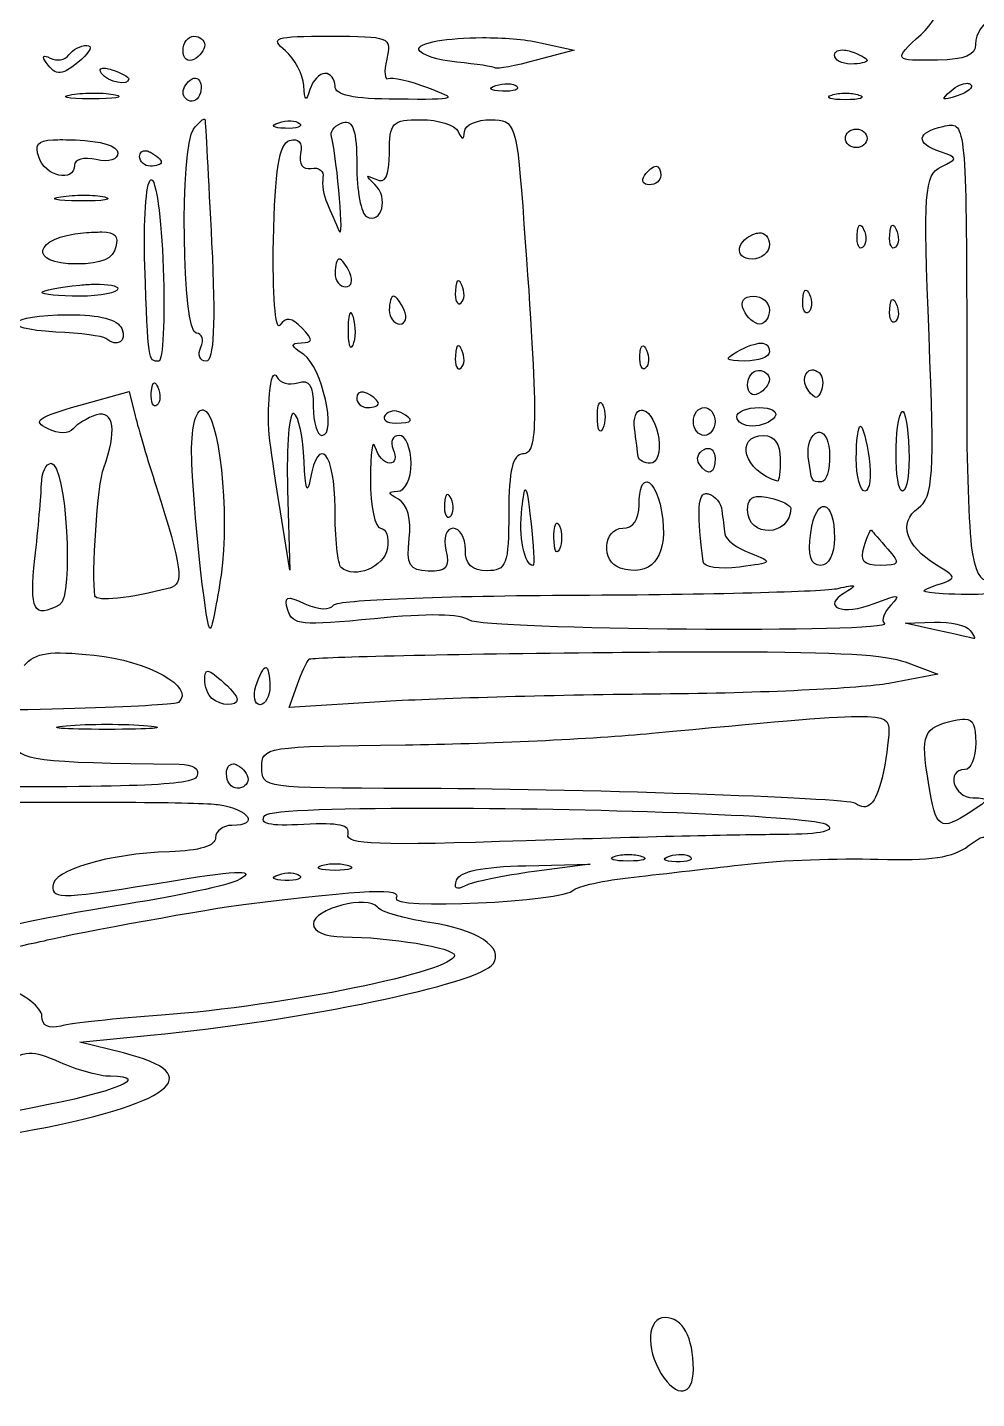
# Model space of a CAD drawing. Extents: x 26 to 243, y 4 to 296.
# Drawn here: x 111.59 to 135.76, y 37.62 to 72.55 of the extents above; entities that cross this region are included whole.
import ezdxf

# ---------------------------------------------------------------- set-up
doc = ezdxf.new("R2010")
doc.units = 0
doc.layers.add('Layer_1', color=7, linetype='CONTINUOUS')

msp = doc.modelspace()

# ---------------------------------------------------------------- linework, layer by layer
at = {"layer": 'Layer_1', "color": 7}
for points in [[(115.827968, 72.323302), (115.827968, 72.323302)], [(119.296214, 72.323302), (119.296214, 72.323302)], [(113.098902, 72.087384), (113.098902, 72.087384)], [(123.173465, 72.28637), (123.173465, 72.28637)], [(124.652374, 72.158489), (125.511168, 71.96832), (124.543786, 71.709248)], [(132.394192, 71.971077), (132.394192, 71.971077)], [(113.500738, 71.506954), (113.500738, 71.506954)], [(115.870965, 71.255048), (115.870965, 71.255048)], [(123.822796, 71.112283), (123.822796, 71.112283)], [(135.516826, 71.123857), (135.516826, 71.123857)], [(113.303403, 70.876362), (113.303403, 70.876362)], [(132.416793, 70.874158), (132.416793, 70.874158)], [(116.084285, 70.21325), (116.084285, 70.21325)], [(118.293004, 70.165845), (118.293004, 70.165845)], [(121.610769, 70.195611), (121.610769, 70.195611)], [(132.693503, 69.95859), (132.693503, 69.95859)], [(135.10562, 70.061666), (135.10562, 70.061666)], [(112.248377, 69.684637), (112.248377, 69.684637)], [(114.614743, 69.404619), (114.614743, 69.404619)], [(127.594761, 69.012705), (127.594761, 69.012705)], [(114.732703, 68.664336), (114.732703, 68.664336)], [(113.026692, 68.275177), (113.026692, 68.275177)], [(132.793825, 67.512296), (132.793825, 67.512296)], [(133.623403, 67.512296), (133.623403, 67.512296)], [(113.482549, 67.336457), (113.482549, 67.336457)], [(130.219097, 67.31441), (130.219097, 67.31441)], [(119.531034, 66.64799), (119.531034, 66.64799)], [(113.300645, 66.006375), (113.300645, 66.006375)], [(122.56437, 66.093469), (122.56437, 66.093469)], [(120.91293, 65.702106), (120.91293, 65.702106)], [(130.075229, 65.702106), (130.075229, 65.702106)], [(131.411926, 65.856998), (131.411926, 65.856998)], [(133.623403, 65.620524), (133.623403, 65.620524)], [(112.634779, 65.229163), (112.634779, 65.229163)], [(119.817114, 65.277669), (119.817114, 65.277669)], [(122.56437, 64.437618), (122.56437, 64.437618)], [(127.264583, 64.437618), (127.264583, 64.437618)], [(127.352778, 64.327373), (127.352227, 64.327373)], [(130.267603, 64.505969), (130.267603, 64.505969)], [(130.204766, 63.809783), (130.204766, 63.809783)], [(131.559102, 63.824114), (131.559102, 63.823564)], [(131.559102, 63.824114), (131.559102, 63.824114)], [(112.899912, 62.915712), (114.176528, 63.275105), (114.176528, 63.275105)], [(114.176528, 63.275105), (114.333074, 62.65609)], [(114.822551, 63.492283), (114.822551, 63.492283)], [(120.143984, 63.256362), (120.143984, 63.256362)], [(126.186957, 62.991779), (126.186957, 62.991779)], [(128.822317, 62.864449), (128.822317, 62.864449)], [(130.221301, 62.864449), (130.221301, 62.864449)], [(116.064439, 62.80602), (116.064439, 62.80602)], [(120.875448, 62.772947), (120.875448, 62.772947)], [(127.218282, 62.800509), (127.218282, 62.799955)], [(127.218282, 62.800509), (127.218282, 62.800509)], [(133.864835, 62.763024), (133.864835, 62.763024)], [(131.766908, 62.241026), (131.766908, 62.241026)], [(132.801541, 62.391506), (132.801541, 62.391506)], [(128.927047, 61.825959), (128.927047, 61.825959)], [(130.34312, 62.154482), (130.34312, 62.154482)], [(112.196564, 61.445069), (112.196564, 61.445069)], [(118.212526, 60.778649), (118.2693, 58.726476), (118.031728, 60.213104)], [(124.270934, 60.770933), (124.270934, 60.770933)], [(127.370967, 60.969372), (127.370967, 60.969372)], [(122.287659, 60.654626), (122.287659, 60.654626)], [(128.840507, 60.669511), (128.840507, 60.669511)], [(130.224609, 60.602813), (130.224609, 60.602813)], [(131.887626, 60.3476), (131.887626, 60.3476)], [(125.080669, 59.917651), (125.080669, 59.917651)], [(133.071636, 59.74457), (133.071636, 59.74457)], [(132.617986, 58.321331), (132.617986, 58.321331)], [(134.767173, 57.189135), (133.937595, 57.369935), (134.681736, 57.397497), (134.681736, 57.397497)], [(129.440229, 56.645087), (129.440229, 56.645087)], [(117.657451, 56.24325), (117.657451, 56.24325)], [(133.937595, 56.385465), (134.767173, 56.072926), (133.523081, 55.83921)], [(116.182953, 56.146787), (116.182953, 56.146787)], [(120.703467, 55.37674), (118.252215, 55.225156), (118.456716, 55.793459)], [(132.728231, 54.999709), (132.728231, 54.999709)], [(135.460605, 54.928603), (135.460605, 54.928603)], [(113.615941, 54.798515), (113.615941, 54.798515)], [(116.826219, 53.788137), (116.826219, 53.788137)], [(122.170252, 52.663659), (122.170252, 52.663659)], [(126.887001, 51.482954), (126.887001, 51.482954)], [(128.246849, 51.484608), (128.246849, 51.484608)], [(118.293004, 51.011666), (118.293004, 51.011666)], [(119.421893, 51.246483), (119.421893, 51.246483)], [(124.282508, 51.19522), (125.919619, 51.231602), (125.919619, 51.231602)], [(125.919619, 51.231602), (124.495828, 51.046944)], [(114.032109, 46.426658), (112.92582, 46.702815), (114.723333, 46.87645)], [(127.82517, 39.689703), (127.82517, 39.689703)]]:
    msp.add_lwpolyline(points, dxfattribs=at)
for points in [[(134.342739, 72.368502), (134.641613, 72.642884), (134.821024, 72.95818), (134.741268, 73.068546)], [(137.138503, 72.908693), (136.450869, 73.095357), (135.734007, 72.691523), (135.734007, 72.116596)], [(115.551258, 71.954539), (115.551258, 72.15731), (115.675907, 72.323302), (115.827968, 72.323302)], [(115.827968, 72.323302), (115.980029, 72.323302), (116.104128, 72.222997), (116.104128, 72.100611)], [(118.157955, 71.951231), (117.762985, 72.289054), (117.866535, 72.323302), (119.296214, 72.323302)], [(119.296214, 72.323302), (120.81948, 72.323302), (120.86463, 72.304703), (120.738194, 71.739014)], [(134.766073, 71.71421), (133.638792, 71.693523), (133.62708, 71.711387), (134.342739, 72.368502)], [(112.645252, 71.847052), (112.740756, 71.979236), (112.94495, 72.087384), (113.098902, 72.087384)], [(113.098902, 72.087384), (113.252854, 72.087384), (113.192498, 71.927493), (112.964406, 71.732399)], [(115.827968, 71.731848), (115.675907, 71.651463), (115.551258, 71.751773), (115.551258, 71.954539)], [(116.104128, 72.100611), (116.104128, 71.978223), (115.980029, 71.812231), (115.827968, 71.731848)], [(118.624835, 71.064878), (118.607197, 71.348232), (118.396913, 71.746849), (118.157955, 71.951231)], [(121.558403, 71.978243), (121.506844, 72.165638), (122.30317, 72.28333), (123.173465, 72.28637)], [(122.525784, 71.662947), (122.027916, 71.71154), (121.592777, 71.853354), (121.558403, 71.978243)], [(123.173465, 72.28637), (123.695643, 72.288063), (124.244123, 72.248967), (124.652374, 72.158489)], [(132.140633, 71.843194), (132.140633, 71.937676), (132.245475, 71.984993), (132.394192, 71.971077)], [(132.394192, 71.971077), (132.443765, 71.966449), (132.498124, 71.955072), (132.555147, 71.93635)], [(135.734007, 72.116596), (135.733443, 71.83797), (135.46604, 71.727051), (134.766073, 71.71421)], [(112.068681, 71.65082), (111.950937, 71.813769), (111.992658, 71.859605), (112.171757, 71.764922)], [(112.964406, 71.732399), (112.465917, 71.306034), (112.326886, 71.293501), (112.068681, 71.65082)], [(112.171757, 71.764922), (112.336828, 71.677676), (112.549748, 71.71487), (112.645252, 71.847052)], [(120.738194, 71.739014), (120.666425, 71.417794), (120.683037, 71.194407), (120.775126, 71.242921)], [(123.504192, 71.512466), (123.464145, 71.546643), (123.023653, 71.614354), (122.525784, 71.662947)], [(124.543786, 71.709248), (124.011854, 71.566844), (123.544211, 71.478289), (123.504192, 71.512466)], [(132.555147, 71.614441), (132.327055, 71.614441), (132.140633, 71.717212), (132.140633, 71.843194)], [(132.555147, 71.93635), (132.783267, 71.861482), (132.96966, 71.75816), (132.96966, 71.707044)], [(132.96966, 71.707044), (132.96966, 71.655928), (132.783267, 71.614441), (132.555147, 71.614441)], [(113.479792, 71.375213), (113.425309, 71.450617), (113.436682, 71.495959), (113.500738, 71.506954)], [(114.168812, 71.234102), (114.168812, 71.042577), (113.642154, 71.15051), (113.479792, 71.375213)], [(113.500738, 71.506954), (113.522088, 71.510617), (113.549148, 71.510561), (113.581767, 71.506401)], [(113.581767, 71.506401), (113.625257, 71.500869), (113.678456, 71.488), (113.739964, 71.467815)], [(113.739964, 71.467815), (113.975958, 71.390357), (114.168812, 71.285221), (114.168812, 71.234102)], [(115.781667, 71.235205), (115.813346, 71.251941), (115.843425, 71.257983), (115.870965, 71.255048)], [(115.870965, 71.255048), (115.953588, 71.246271), (116.012076, 71.154543), (116.012076, 71.012512)], [(119.166129, 71.376867), (119.025216, 71.376867), (118.852575, 71.191063), (118.783035, 70.963453)], [(119.421893, 71.053302), (119.421893, 71.231288), (119.307043, 71.376867), (119.166129, 71.376867)], [(120.775126, 71.242921), (120.867187, 71.291438), (121.316061, 71.190597), (121.772274, 71.018577)], [(115.551258, 70.890694), (115.551258, 71.013079), (115.654949, 71.16822), (115.781667, 71.235205)], [(116.012076, 71.012512), (116.012076, 70.823141), (115.908384, 70.668003), (115.781667, 70.668003)], [(118.783035, 70.963453), (118.684878, 70.642152), (118.649671, 70.66489), (118.624835, 71.064878)], [(121.012148, 70.717612), (119.858084, 70.726333), (119.421893, 70.818385), (119.421893, 71.053302)], [(121.772274, 71.018577), (122.579796, 70.714079), (122.559911, 70.7059), (121.012148, 70.717612)], [(123.684439, 70.923217), (123.362339, 70.934562), (123.296866, 70.991043), (123.517423, 71.066532)], [(123.517423, 71.066532), (123.617217, 71.100695), (123.726747, 71.115667), (123.822796, 71.112283)], [(124.04769, 71.04779), (124.139554, 70.969211), (123.97589, 70.912944), (123.684439, 70.923217)], [(123.822796, 71.112283), (123.918842, 71.108897), (124.001744, 71.087078), (124.04769, 71.04779)], [(135.262716, 70.801949), (134.868677, 70.673617), (134.836781, 70.70069), (135.107827, 70.93424)], [(135.107827, 70.93424), (135.248481, 71.055452), (135.409381, 71.126564), (135.516826, 71.123857)], [(135.60392, 71.095748), (135.689066, 71.022937), (135.535399, 70.890753), (135.262716, 70.801949)], [(135.516826, 71.123857), (135.552643, 71.12301), (135.58264, 71.113948), (135.60392, 71.095748)], [(113.201427, 70.728086), (112.593154, 70.730626), (112.376856, 70.779007), (112.720769, 70.835573)], [(112.720769, 70.835573), (112.892727, 70.863854), (113.102946, 70.877226), (113.303403, 70.876362)], [(113.826507, 70.830611), (114.090865, 70.771421), (113.809712, 70.725546), (113.201427, 70.728086)], [(113.303403, 70.876362), (113.503857, 70.875516), (113.694343, 70.860191), (113.826507, 70.830611)], [(115.781667, 70.668003), (115.654949, 70.668003), (115.551258, 70.768308), (115.551258, 70.890694)], [(132.416793, 70.705485), (132.036639, 70.705485), (131.881104, 70.7595), (132.071181, 70.8251)], [(132.071181, 70.8251), (132.166219, 70.857899), (132.291506, 70.874158), (132.416793, 70.874158)], [(132.416793, 70.874158), (132.542077, 70.874158), (132.667367, 70.857899), (132.762405, 70.8251)], [(132.762405, 70.8251), (132.952482, 70.7595), (132.796974, 70.705485), (132.416793, 70.705485)], [(115.820802, 69.95914), (115.934276, 70.105461), (116.03646, 70.201609), (116.084285, 70.21325)], [(116.084285, 70.21325), (116.100231, 70.217117), (116.110139, 70.211839), (116.112397, 70.195611)], [(119.629702, 70.12671), (119.877126, 70.204309), (119.975314, 69.897542), (119.975314, 69.046879)], [(115.890257, 64.756218), (115.526388, 64.756218), (115.463086, 69.497924), (115.820802, 69.95914)], [(116.112397, 70.195611), (116.12151, 70.130579), (116.197149, 68.720252), (116.280517, 67.061954)], [(118.154648, 69.977329), (117.832547, 69.988675), (117.767075, 70.044605), (117.987631, 70.120094)], [(117.987631, 70.120094), (118.087425, 70.154254), (118.196955, 70.169226), (118.293004, 70.165845)], [(118.517899, 70.101905), (118.609762, 70.023326), (118.446098, 69.967056), (118.154648, 69.977329)], [(118.293004, 70.165845), (118.38905, 70.162459), (118.471953, 70.141207), (118.517899, 70.101905)], [(119.327634, 69.810863), (119.303532, 69.924667), (119.439597, 70.067099), (119.629702, 70.12671)], [(120.804892, 69.353906), (120.804892, 70.126052), (120.870924, 70.195611), (121.610769, 70.195611)], [(121.610769, 70.195611), (122.05431, 70.195611), (122.479974, 70.062185), (122.556654, 69.899608)], [(122.556654, 69.899608), (122.668216, 69.663129), (122.700663, 69.663129), (122.718158, 69.899608)], [(122.718158, 69.899608), (122.730153, 70.062185), (123.032133, 70.195611), (123.38954, 70.195611)], [(123.38954, 70.195611), (124.021604, 70.195611), (124.044786, 70.122696), (124.233452, 67.534896)], [(132.416793, 69.722119), (132.416793, 69.852181), (132.541442, 69.95859), (132.693503, 69.95859)], [(132.693503, 69.95859), (132.845564, 69.95859), (132.96966, 69.852181), (132.96966, 69.722119)], [(134.836075, 69.377057), (134.192865, 69.589009), (134.223596, 69.874965), (134.90553, 70.027492)], [(134.90553, 70.027492), (134.981467, 70.044481), (135.047657, 70.06083), (135.10562, 70.061666)], [(135.10562, 70.061666), (135.511362, 70.067508), (135.506353, 69.316198), (135.506353, 62.746488)], [(111.87796, 69.246969), (111.782984, 69.55758), (111.821973, 69.664066), (112.248377, 69.684637)], [(112.248377, 69.684637), (112.39051, 69.691492), (112.575797, 69.688735), (112.813372, 69.680776)], [(112.813372, 69.680776), (113.466265, 69.658904), (113.892652, 69.528887), (113.892652, 69.351149)], [(117.854786, 67.118176), (117.889105, 68.904634), (117.999885, 69.592912), (118.265993, 69.668649)], [(118.265993, 69.668649), (118.497358, 69.734494), (118.598555, 69.612128), (118.542703, 69.33351)], [(119.531034, 67.357404), (119.654619, 67.069879), (119.491464, 69.03688), (119.327634, 69.810863)], [(132.693503, 69.485647), (132.541442, 69.485647), (132.416793, 69.592057), (132.416793, 69.722119)], [(132.96966, 69.722119), (132.96966, 69.592057), (132.845564, 69.485647), (132.693503, 69.485647)], [(112.786363, 69.040264), (112.786363, 68.582274), (112.028413, 68.754819), (111.87796, 69.246969)], [(113.339231, 69.180825), (113.030056, 69.249975), (112.786363, 69.187906), (112.786363, 69.040264)], [(113.892652, 69.351149), (113.892652, 69.173764), (113.673072, 69.106155), (113.339231, 69.180825)], [(114.445519, 69.263508), (114.445519, 69.366812), (114.515595, 69.418876), (114.614743, 69.404619)], [(114.72168, 69.012705), (114.569618, 69.012705), (114.445522, 69.125769), (114.445519, 69.263508)], [(114.614743, 69.404619), (114.647794, 69.399877), (114.683664, 69.387798), (114.72168, 69.367687)], [(114.72168, 69.367687), (114.873741, 69.287304), (114.99839, 69.174791), (114.99839, 69.117435)], [(118.542703, 69.33351), (118.490266, 69.071867), (118.599483, 68.920111), (118.813351, 68.957581)], [(120.45928, 68.67922), (120.707579, 68.559324), (120.804892, 68.749251), (120.804892, 69.353906)], [(134.85151, 68.992859), (135.289349, 69.203154), (135.28817, 69.22808), (134.836075, 69.377057)], [(114.99839, 69.117435), (114.99839, 69.060079), (114.873741, 69.012705), (114.72168, 69.012705)], [(118.813351, 68.957581), (119.010653, 68.992156), (119.14663, 68.885747), (119.115417, 68.72111)], [(119.975314, 69.046879), (119.975314, 68.393405), (120.086665, 67.799782), (120.222809, 67.727821)], [(120.437783, 68.545825), (120.188101, 68.776846), (120.193108, 68.807736), (120.45928, 68.67922)], [(127.302065, 68.776231), (127.396045, 68.906293), (127.527705, 69.012705), (127.594761, 69.012705)], [(127.594761, 69.012705), (127.661817, 69.012705), (127.716579, 68.906293), (127.716579, 68.776231)], [(134.546687, 64.691728), (134.399057, 68.366323), (134.428967, 68.789956), (134.85151, 68.992859)], [(114.578364, 66.472705), (114.537696, 67.611644), (114.606973, 68.597886), (114.732703, 68.664336)], [(114.732703, 68.664336), (114.858405, 68.730788), (115.000927, 67.718592), (115.049102, 66.415377)], [(119.115417, 68.72111), (119.084231, 68.556476), (119.130516, 68.262462), (119.218493, 68.067371)], [(120.222809, 67.727821), (120.614674, 67.520684), (120.796767, 68.213446), (120.437783, 68.545825)], [(127.423884, 68.53976), (127.262848, 68.53976), (127.208085, 68.646172), (127.302065, 68.776231)], [(127.716579, 68.776231), (127.716579, 68.646172), (127.58492, 68.53976), (127.423884, 68.53976)], [(112.924717, 68.1269), (112.316443, 68.12944), (112.100114, 68.177824), (112.444059, 68.234387)], [(112.444059, 68.234387), (112.616017, 68.262668), (112.826244, 68.27604), (113.026692, 68.275177)], [(113.549797, 68.229426), (113.814157, 68.170238), (113.532974, 68.12436), (112.924717, 68.1269)], [(113.026692, 68.275177), (113.227141, 68.27433), (113.417635, 68.259033), (113.549797, 68.229426)], [(119.218493, 68.067371), (119.306461, 67.872276), (119.447214, 67.552499), (119.531034, 67.357404)], [(124.233452, 67.534896), (124.597095, 62.546774), (124.592701, 61.682093), (124.204786, 61.682093)], [(132.715, 67.259287), (132.723297, 67.431465), (132.751915, 67.517723), (132.793825, 67.512296)], [(132.793825, 67.512296), (132.818971, 67.50905), (132.848926, 67.472793), (132.882019, 67.402052)], [(133.544578, 67.259287), (133.552875, 67.431465), (133.581493, 67.517723), (133.623403, 67.512296)], [(133.623403, 67.512296), (133.648549, 67.50905), (133.678504, 67.472793), (133.711597, 67.402052)], [(112.842588, 66.521761), (111.591158, 66.510754), (111.747735, 67.210397), (113.020077, 67.314961)], [(113.020077, 67.314961), (113.211325, 67.33068), (113.363208, 67.3388), (113.482549, 67.336457)], [(113.482549, 67.336457), (113.840573, 67.329374), (113.903579, 67.228824), (113.843043, 66.960529)], [(116.280517, 67.061954), (116.383613, 65.011886), (116.338384, 64.046805), (116.138853, 64.046805)], [(118.017397, 64.961823), (117.902081, 64.802246), (117.828822, 65.772421), (117.854786, 67.118176)], [(130.043812, 66.64799), (129.555539, 66.64799), (129.640268, 67.157227), (130.152953, 67.303387)], [(130.152953, 67.303387), (130.175528, 67.309819), (130.197775, 67.313338), (130.219097, 67.31441)], [(130.219097, 67.31441), (130.368342, 67.321889), (130.481476, 67.203006), (130.481476, 67.022815)], [(132.860519, 66.948402), (132.768631, 66.869823), (132.702864, 67.010003), (132.715, 67.259287)], [(132.882019, 67.402052), (132.961973, 67.231347), (132.952391, 67.026981), (132.860519, 66.948402)], [(133.6901, 66.948402), (133.598209, 66.869823), (133.532443, 67.010003), (133.544578, 67.259287)], [(133.711597, 67.402052), (133.791551, 67.231347), (133.781972, 67.026981), (133.6901, 66.948402)], [(113.843043, 66.960529), (113.773249, 66.651284), (113.491727, 66.527462), (112.842588, 66.521761)], [(130.481476, 67.022815), (130.481476, 66.816884), (130.284576, 66.64799), (130.043812, 66.64799)], [(114.929488, 64.046254), (114.663296, 64.046819), (114.665599, 64.030563), (114.578364, 66.472705)], [(115.049102, 66.415377), (115.097281, 65.11216), (115.04354, 64.04602), (114.929488, 64.046254)], [(119.531034, 66.64799), (119.471259, 66.64799), (119.421893, 66.488653), (119.421893, 66.293559)], [(119.798372, 66.293559), (119.710855, 66.488651), (119.590809, 66.64799), (119.531034, 66.64799)], [(112.924717, 65.983775), (113.057771, 65.997068), (113.18498, 66.004428), (113.300645, 66.006375)], [(113.300645, 66.006375), (113.647649, 66.012245), (113.892652, 65.969133), (113.892652, 65.891172)], [(119.421893, 66.293559), (119.421893, 66.098467), (119.542492, 65.938577), (119.689784, 65.938577)], [(119.689784, 65.938577), (119.837076, 65.938577), (119.885917, 66.098464), (119.798372, 66.293559)], [(122.56437, 66.093469), (122.522463, 66.098888), (122.49384, 66.012638), (122.485548, 65.84046)], [(122.652564, 65.983225), (122.61946, 66.053964), (122.589516, 66.090212), (122.56437, 66.093469)], [(111.956785, 65.794709), (111.956785, 65.845509), (112.392474, 65.930632), (112.924717, 65.983775)], [(112.924717, 65.702106), (112.392474, 65.702106), (111.956785, 65.743909), (111.956785, 65.794709)], [(113.892652, 65.891172), (113.892652, 65.787227), (113.456932, 65.702106), (112.924717, 65.702106)], [(120.91293, 65.702106), (120.853183, 65.702106), (120.804339, 65.542766), (120.804342, 65.347674)], [(121.18082, 65.347674), (121.093275, 65.542766), (120.972704, 65.702106), (120.91293, 65.702106)], [(122.485548, 65.84046), (122.473553, 65.591176), (122.538625, 65.451549), (122.630517, 65.530125)], [(122.630517, 65.530125), (122.722296, 65.608704), (122.732439, 65.812517), (122.652564, 65.983225)], [(129.828284, 65.347674), (129.731341, 65.563746), (129.82772, 65.702106), (130.075229, 65.702106)], [(130.075229, 65.702106), (130.298551, 65.702106), (130.481476, 65.542766), (130.481476, 65.347674)], [(131.332551, 65.603438), (131.340849, 65.775616), (131.370025, 65.862422), (131.411926, 65.856998)], [(131.411926, 65.856998), (131.437072, 65.853752), (131.466477, 65.817498), (131.49957, 65.746753)], [(131.49957, 65.746753), (131.579524, 65.576048), (131.569945, 65.371683), (131.478074, 65.293104)], [(120.804342, 65.347674), (120.804342, 65.15258), (120.92491, 64.992692), (121.07223, 64.992692)], [(121.07223, 64.992692), (121.219522, 64.992692), (121.268338, 65.15258), (121.18082, 65.347674)], [(130.234532, 64.992692), (130.098727, 64.992692), (129.91583, 65.15258), (129.828284, 65.347674)], [(130.481476, 65.347674), (130.481476, 65.15258), (130.370309, 64.992692), (130.234532, 64.992692)], [(131.478074, 65.293104), (131.38621, 65.214525), (131.320698, 65.354154), (131.332551, 65.603438)], [(133.6901, 65.056633), (133.598209, 64.978053), (133.532443, 65.117683), (133.544578, 65.366967)], [(133.544578, 65.366967), (133.552875, 65.539145), (133.581493, 65.625951), (133.623403, 65.620524)], [(133.623403, 65.620524), (133.648549, 65.617278), (133.678504, 65.581027), (133.711597, 65.510282)], [(133.711597, 65.510282), (133.791551, 65.339577), (133.781972, 65.135212), (133.6901, 65.056633)], [(112.310664, 64.789292), (110.810906, 64.864978), (111.079283, 65.229163), (112.634779, 65.229163)], [(112.634779, 65.229163), (113.444869, 65.229163), (113.88484, 65.114536), (113.992423, 64.874732)], [(118.581842, 64.885755), (118.311896, 65.16395), (118.176794, 65.182408), (118.017397, 64.961823)], [(119.817114, 65.277669), (119.781351, 65.261159), (119.756149, 65.1186), (119.752621, 64.874732)], [(119.890424, 65.165773), (119.864149, 65.252054), (119.838569, 65.287566), (119.817114, 65.277669)], [(119.879951, 64.456357), (119.955615, 64.616459), (119.960531, 64.935686), (119.890424, 65.165773)], [(113.584522, 64.62558), (113.516619, 64.683653), (112.943349, 64.757361), (112.310664, 64.789292)], [(113.992423, 64.874732), (114.139517, 64.546846), (113.869425, 64.38189), (113.584522, 64.62558)], [(116.004357, 64.401787), (116.091874, 64.596881), (116.040428, 64.756218), (115.890257, 64.756218)], [(118.557588, 64.512581), (118.868794, 64.518734), (118.872903, 64.585798), (118.581842, 64.885755)], [(119.752621, 64.874732), (119.747005, 64.484534), (119.804231, 64.296255), (119.879951, 64.456357)], [(134.27108, 60.304053), (134.653096, 60.575226), (134.689209, 61.14442), (134.546687, 64.691728)], [(116.138853, 64.046805), (115.977453, 64.046805), (115.916812, 64.206695), (116.004357, 64.401787)], [(118.623732, 64.214374), (118.285997, 64.434347), (118.270144, 64.506881), (118.557588, 64.512581)], [(122.56437, 64.437618), (122.522463, 64.443036), (122.49384, 64.356786), (122.485548, 64.184608)], [(122.652564, 64.327373), (122.61946, 64.398115), (122.589516, 64.434361), (122.56437, 64.437618)], [(122.630517, 63.874274), (122.722296, 63.952853), (122.732439, 64.156668), (122.652564, 64.327373)], [(127.185759, 64.184608), (127.194056, 64.356786), (127.222673, 64.443045), (127.264583, 64.437618)], [(127.264583, 64.437618), (127.289729, 64.434372), (127.319684, 64.398115), (127.352778, 64.327373)], [(127.352227, 64.327373), (127.432178, 64.156668), (127.422597, 63.952853), (127.330731, 63.874274)], [(129.859154, 64.050663), (129.356093, 64.053598), (129.316531, 64.09791), (129.651895, 64.283276)], [(129.651895, 64.283276), (129.919908, 64.43142), (130.127248, 64.505969), (130.267603, 64.505969)], [(130.481476, 64.283276), (130.481476, 64.153214), (130.201292, 64.048687), (129.859154, 64.050663)], [(130.267603, 64.505969), (130.407963, 64.505969), (130.481476, 64.43142), (130.481476, 64.283276)], [(119.090062, 62.155035), (119.482576, 62.155035), (119.084189, 63.914505), (118.623732, 64.214374)], [(122.485548, 64.184608), (122.473553, 63.935324), (122.538625, 63.795695), (122.630517, 63.874274)], [(127.330731, 63.874274), (127.238839, 63.795695), (127.173623, 63.935324), (127.185759, 64.184608)], [(117.753364, 63.219431), (117.782885, 63.609617), (117.86747, 63.801892), (117.941327, 63.646622)], [(117.941327, 63.646622), (118.015156, 63.491346), (118.253849, 63.422848), (118.472148, 63.494487)], [(118.472148, 63.494487), (118.764473, 63.590437), (118.869023, 63.431047), (118.869023, 62.889804)], [(129.928606, 63.441571), (129.928606, 63.644339), (130.052705, 63.809783), (130.204766, 63.809783)], [(130.204766, 63.809783), (130.356856, 63.809783), (130.481476, 63.710029), (130.481476, 63.587643)], [(130.481476, 63.587643), (130.481476, 63.465258), (130.356856, 63.299263), (130.204766, 63.21888)], [(131.472009, 63.305971), (131.299077, 63.545313), (131.386123, 63.808781), (131.559102, 63.824114)], [(131.559102, 63.823564), (131.616763, 63.828672), (131.683966, 63.805925), (131.754231, 63.745843)], [(131.754231, 63.745843), (131.846094, 63.667264), (131.86898, 63.468619), (131.804943, 63.304318)], [(114.888699, 62.928942), (114.796835, 62.850363), (114.731594, 62.98999), (114.74373, 63.239274)], [(114.74373, 63.239274), (114.752027, 63.411452), (114.78065, 63.497713), (114.822551, 63.492283)], [(114.822551, 63.492283), (114.847697, 63.489038), (114.877652, 63.452781), (114.910746, 63.382039)], [(114.910746, 63.382039), (114.990699, 63.211334), (114.980556, 63.007519), (114.888699, 62.928942)], [(118.031728, 60.213104), (117.706975, 62.247858), (117.69215, 62.410122), (117.753364, 63.219431)], [(120.143984, 63.256362), (120.044837, 63.270615), (119.975311, 63.218553), (119.975314, 63.115251)], [(120.251471, 63.219431), (120.213456, 63.239525), (120.177032, 63.25161), (120.143984, 63.256362)], [(120.528182, 62.968628), (120.528182, 63.025982), (120.403533, 63.139045), (120.251471, 63.219431)], [(130.204766, 63.21888), (130.052705, 63.138495), (129.928606, 63.238805), (129.928606, 63.441571)], [(131.804943, 63.304318), (131.711302, 63.063907), (131.646196, 63.064875), (131.472009, 63.305971)], [(112.099547, 62.328117), (111.706217, 62.516381), (111.845417, 62.618788), (112.899912, 62.915712)], [(118.869023, 62.889804), (118.869023, 62.485698), (118.968537, 62.155035), (119.090062, 62.155035)], [(119.975314, 63.115251), (119.975314, 62.97751), (120.09941, 62.864449), (120.251471, 62.864449)], [(120.251471, 62.864449), (120.403533, 62.864449), (120.528182, 62.911272), (120.528182, 62.968628)], [(126.10152, 62.627978), (126.10152, 62.871846), (126.13695, 63.007713), (126.186957, 62.991779)], [(126.186957, 62.991779), (126.203637, 62.986473), (126.2218, 62.964632), (126.240977, 62.923981)], [(126.240977, 62.923981), (126.317683, 62.761401), (126.317683, 62.495102), (126.240977, 62.332525)], [(128.54616, 62.510017), (128.54616, 62.705109), (128.670256, 62.864449), (128.822317, 62.864449)], [(128.822317, 62.864449), (128.974379, 62.864449), (129.099028, 62.705112), (129.099028, 62.510017)], [(129.651895, 62.627978), (129.651895, 62.75804), (129.908176, 62.864449), (130.221301, 62.864449)], [(130.221301, 62.864449), (130.534399, 62.864449), (130.71381, 62.75804), (130.61983, 62.627978)], [(113.34695, 62.677036), (113.114593, 62.604141), (112.846491, 62.444214), (112.750535, 62.322052)], [(113.531055, 61.327661), (113.874265, 62.244934), (113.795965, 62.817905), (113.34695, 62.677036)], [(114.333074, 62.65609), (114.419123, 62.315639), (114.659032, 61.50503), (114.866098, 60.854719)], [(115.777258, 61.430187), (115.740654, 62.208601), (115.838444, 62.74944), (116.025303, 62.802713)], [(116.025303, 62.802713), (116.038427, 62.806466), (116.051522, 62.807629), (116.064439, 62.80602)], [(116.064439, 62.80602), (116.464808, 62.756008), (116.753253, 60.187746), (116.519192, 58.598592)], [(118.374583, 62.715622), (118.254441, 62.779125), (118.181397, 61.90749), (118.212526, 60.778649)], [(118.634205, 61.49082), (118.61143, 62.100942), (118.494697, 62.652125), (118.374583, 62.715622)], [(120.697405, 62.670971), (120.617536, 62.560462), (120.733391, 62.469778), (120.954823, 62.469778)], [(120.875448, 62.772947), (120.802482, 62.761178), (120.737325, 62.726225), (120.697405, 62.670971)], [(121.100342, 62.736015), (121.029561, 62.773429), (120.94841, 62.784704), (120.875448, 62.772947)], [(120.954823, 62.469778), (121.420997, 62.469778), (121.462094, 62.544793), (121.100342, 62.736015)], [(126.240977, 62.332525), (126.164269, 62.169945), (126.10152, 62.302821), (126.10152, 62.627978)], [(127.047955, 62.33914), (127.013727, 62.604121), (127.086535, 62.789905), (127.218282, 62.800509)], [(127.218282, 62.799955), (127.237106, 62.801367), (127.257285, 62.799651), (127.278364, 62.793893)], [(127.278364, 62.793893), (127.443351, 62.747665), (127.617751, 62.425509), (127.665869, 62.077864)], [(130.050424, 62.391506), (129.831307, 62.391506), (129.651895, 62.497916), (129.651895, 62.627978)], [(130.61983, 62.627978), (130.525822, 62.497916), (130.269542, 62.391506), (130.050424, 62.391506)], [(133.870898, 60.736205), (133.654687, 60.736098), (133.649195, 62.578572), (133.864835, 62.763024)], [(133.864835, 62.763024), (133.931383, 62.819923), (134.006991, 62.387553), (134.032955, 61.801704)], [(135.506353, 62.746488), (135.506607, 61.185737), (135.572147, 59.564021), (135.651875, 59.142643)], [(112.750535, 62.322052), (112.64219, 62.184093), (112.395316, 62.186537), (112.099547, 62.328117)], [(119.422443, 60.302952), (119.422443, 61.713566), (118.998156, 62.202751), (118.790751, 61.031658)], [(127.140561, 61.623111), (127.127889, 61.720659), (127.086225, 62.042815), (127.047955, 62.33914)], [(128.822317, 62.155035), (128.670256, 62.155035), (128.54616, 62.31492), (128.54616, 62.510017)], [(129.099028, 62.510017), (129.099028, 62.31492), (128.974379, 62.155035), (128.822317, 62.155035)], [(131.473112, 61.613191), (131.435605, 61.900409), (131.539832, 62.179772), (131.704622, 62.233857)], [(131.704622, 62.233857), (131.726014, 62.240884), (131.746887, 62.243224), (131.766908, 62.241026)], [(131.766908, 62.241026), (131.90708, 62.225588), (132.009769, 61.991852), (132.014956, 61.652327)], [(132.693503, 61.564133), (132.693503, 62.019351), (132.742161, 62.391506), (132.801541, 62.391506)], [(132.801541, 62.391506), (132.860948, 62.391506), (132.960432, 62.019351), (133.022577, 61.564133)], [(120.443845, 61.859582), (120.375265, 62.087192), (120.321476, 61.714486), (120.321476, 61.031658)], [(120.815916, 61.445622), (120.679772, 61.445622), (120.512425, 61.631973), (120.443845, 61.859582)], [(121.051286, 62.155035), (120.882912, 62.155035), (120.817115, 61.995698), (120.90466, 61.800604)], [(121.35776, 61.445622), (121.35776, 61.835808), (121.219629, 62.155035), (121.051286, 62.155035)], [(127.665869, 62.077864), (127.713986, 61.730223), (127.620776, 61.445622), (127.458611, 61.445622)], [(128.817909, 61.797296), (128.856545, 61.817729), (128.893463, 61.826927), (128.927047, 61.825959)], [(128.927047, 61.825959), (129.027815, 61.823052), (129.099028, 61.729436), (129.099028, 61.57736)], [(130.688732, 60.990869), (129.84881, 61.217719), (129.570593, 62.154482), (130.34312, 62.154482)], [(130.34312, 62.154482), (130.601156, 62.154482), (130.758187, 61.931436), (130.758187, 61.563579)], [(118.790751, 61.031658), (118.71853, 60.623977), (118.66017, 60.795393), (118.634205, 61.49082)], [(120.90466, 61.800604), (120.992178, 61.605512), (120.95206, 61.445622), (120.815916, 61.445622)], [(124.204786, 61.682093), (123.948359, 61.682093), (123.845947, 61.257326), (123.845947, 60.196015)], [(127.458611, 61.445622), (127.296446, 61.445622), (127.153261, 61.525564), (127.140561, 61.623111)], [(128.696091, 61.429084), (128.608602, 61.55016), (128.663364, 61.715601), (128.817909, 61.797296)], [(129.099028, 61.57736), (129.099028, 61.16198), (128.933101, 61.101079), (128.696091, 61.429084)], [(130.758187, 61.563579), (130.758187, 61.238423), (130.726747, 60.980596), (130.688732, 60.990869)], [(131.806597, 60.972677), (131.548082, 60.972677), (131.559641, 60.950045), (131.473112, 61.613191)], [(132.014956, 61.652327), (132.02077, 61.278504), (131.927021, 60.972677), (131.806597, 60.972677)], [(132.91454, 60.736205), (132.793015, 60.736205), (132.693503, 61.108914), (132.693503, 61.564133)], [(133.022577, 61.564133), (133.084722, 61.108914), (133.036096, 60.736205), (132.91454, 60.736205)], [(134.032955, 61.801704), (134.058863, 61.215853), (133.986185, 60.736262), (133.870898, 60.736205)], [(111.945759, 60.913147), (111.952024, 61.205792), (112.064935, 61.445069), (112.196564, 61.445069)], [(112.196564, 61.445069), (112.578634, 61.445069), (112.779847, 58.046478), (112.409882, 57.842327)], [(113.307814, 58.071633), (113.217926, 58.589352), (113.377554, 60.917426), (113.531055, 61.327661)], [(116.250201, 57.237643), (116.149758, 57.148585), (115.856221, 59.751349), (115.777258, 61.430187)], [(121.012148, 60.732898), (121.210888, 60.734873), (121.35776, 61.037658), (121.35776, 61.445622)], [(111.781497, 59.021375), (111.865599, 59.769233), (111.93955, 60.620508), (111.945759, 60.913147)], [(114.866098, 60.854719), (115.534542, 58.755485), (115.58629, 58.366876), (115.212261, 58.267864)], [(120.321476, 61.031658), (120.322888, 60.34883), (120.440526, 59.790321), (120.583302, 59.790321)], [(124.179982, 60.300195), (124.21706, 60.60364), (124.243425, 60.766206), (124.270934, 60.770933)], [(124.270934, 60.770933), (124.306299, 60.777001), (124.343555, 60.521798), (124.408737, 59.967813)], [(127.163711, 60.381774), (127.163711, 60.8064), (127.256529, 60.987279), (127.370967, 60.969372)], [(127.370967, 60.969372), (127.518101, 60.946342), (127.7008, 60.594567), (127.766188, 60.008052)], [(121.036952, 60.5284), (120.760769, 60.678079), (120.75451, 60.730078), (121.012148, 60.732898)], [(121.313112, 59.526841), (121.370375, 60.015111), (121.262815, 60.405946), (121.036952, 60.5284)], [(122.287659, 60.654626), (122.245749, 60.660045), (122.217126, 60.573242), (122.208838, 60.401067)], [(122.375854, 60.544385), (122.34276, 60.615126), (122.312805, 60.651369), (122.287659, 60.654626)], [(122.354357, 60.090732), (122.446136, 60.169311), (122.455714, 60.373677), (122.375854, 60.544385)], [(128.791451, 58.944758), (128.645533, 60.13411), (128.654691, 60.618908), (128.840507, 60.669511)], [(128.840507, 60.669511), (128.867064, 60.676736), (128.897086, 60.675387), (128.930908, 60.66565)], [(128.930908, 60.66565), (129.099479, 60.617226), (129.253711, 60.426766), (129.274313, 60.24287)], [(129.928606, 60.261059), (129.928606, 60.497073), (130.012321, 60.602799), (130.224609, 60.602813)], [(130.224609, 60.602813), (130.295371, 60.602819), (130.380568, 60.590646), (130.481476, 60.568086)], [(130.481476, 60.568086), (130.785599, 60.500062), (131.033308, 60.377058), (131.030486, 60.294683)], [(119.57954, 58.788762), (119.493151, 58.862662), (119.422443, 59.544251), (119.422443, 60.302952)], [(122.208838, 60.401067), (122.196815, 60.15178), (122.262494, 60.012153), (122.354357, 60.090732)], [(123.845947, 60.196015), (123.845947, 58.867225), (123.787388, 58.709387), (123.293076, 58.709387)], [(124.461103, 58.844436), (124.239644, 58.844436), (124.094158, 59.598105), (124.179982, 60.300195)], [(126.749198, 59.790321), (127.007262, 59.790321), (127.163711, 60.01392), (127.163711, 60.381774)], [(129.274313, 60.24287), (129.294774, 60.058974), (129.32627, 59.791915), (129.343768, 59.64921)], [(131.030486, 60.294683), (131.00994, 59.567241), (129.928606, 59.534258), (129.928606, 60.261059)], [(131.534848, 59.670156), (131.601439, 60.158), (131.752845, 60.376592), (131.887626, 60.3476)], [(131.887626, 60.3476), (132.022404, 60.318604), (132.140633, 60.042238), (132.140633, 59.540069)], [(134.726937, 58.861525), (133.943008, 59.342911), (133.755122, 59.937821), (134.27108, 60.304053)], [(120.583302, 59.790321), (120.726079, 59.790321), (120.803329, 59.560767), (120.75473, 59.279896)], [(122.431528, 59.790321), (122.256324, 59.790321), (122.17623, 59.549636), (122.24687, 59.233592)], [(122.740208, 59.25013), (122.740208, 59.547412), (122.601313, 59.790321), (122.431528, 59.790321)], [(124.408737, 59.967813), (124.481438, 59.350015), (124.504989, 58.844436), (124.461103, 58.844436)], [(124.995229, 59.55385), (124.995229, 59.797715), (125.030662, 59.933585), (125.080669, 59.917651)], [(125.080669, 59.917651), (125.097348, 59.912345), (125.115512, 59.889939), (125.134686, 59.849302)], [(125.134686, 59.849302), (125.211394, 59.686723), (125.211394, 59.420976), (125.134686, 59.2584)], [(126.679743, 58.777738), (126.190172, 58.927878), (126.249382, 59.790321), (126.749198, 59.790321)], [(127.766188, 60.008052), (127.87617, 59.021626), (127.451846, 58.540954), (126.679743, 58.777738)], [(132.892492, 59.326748), (132.963466, 59.558873), (133.038223, 59.730535), (133.071636, 59.74457)], [(133.071636, 59.74457), (133.076405, 59.746545), (133.080249, 59.745425), (133.083213, 59.740712)], [(133.083213, 59.740712), (133.106919, 59.703035), (133.292943, 59.486009), (133.496623, 59.2584)], [(135.651875, 59.142643), (135.882084, 57.926014), (136.356375, 58.525875), (136.174426, 59.803551)], [(121.795424, 58.701121), (121.310369, 58.72209), (121.234146, 58.853445), (121.313112, 59.526841)], [(125.134686, 59.2584), (125.057981, 59.09582), (124.995229, 59.228693), (124.995229, 59.55385)], [(129.343768, 59.64921), (129.361294, 59.506507), (129.655158, 59.283006), (129.996957, 59.152566)], [(131.781242, 58.844436), (131.534749, 58.844436), (131.457181, 59.10103), (131.534848, 59.670156)], [(132.140633, 59.540069), (132.140633, 59.127302), (131.994433, 58.844436), (131.781242, 58.844436)], [(112.409882, 57.842327), (111.751852, 57.479214), (111.633189, 57.702706), (111.781497, 59.021375)], [(120.75473, 59.279896), (120.671898, 58.801185), (119.928479, 58.490304), (119.57954, 58.788762)], [(122.24687, 59.233592), (122.346551, 58.787599), (122.256719, 58.681026), (121.795424, 58.701121)], [(123.293076, 58.709387), (122.90138, 58.709387), (122.740208, 58.867248), (122.740208, 59.25013)], [(129.996957, 59.152566), (130.588241, 58.926896), (130.575169, 58.90981), (129.720797, 58.802543)], [(133.305903, 58.844436), (132.877461, 58.844436), (132.779857, 58.958327), (132.892492, 59.326748)], [(133.496623, 59.2584), (133.820783, 58.896164), (133.796885, 58.844436), (133.305903, 58.844436)], [(129.720797, 58.802543), (129.191266, 58.736071), (128.809795, 58.794587), (128.791451, 58.944758)], [(134.745676, 58.346136), (135.266207, 58.520634), (135.265442, 58.530859), (134.726937, 58.861525)], [(116.519192, 58.598592), (116.414573, 57.888453), (116.293494, 57.276048), (116.250201, 57.237643)], [(132.231034, 58.258495), (132.461694, 58.313737), (132.588087, 58.335996), (132.617986, 58.321331)], [(134.90553, 58.123446), (134.295958, 58.162819), (134.277159, 58.189116), (134.745676, 58.346136)], [(115.212261, 58.267864), (114.19722, 57.999132), (113.335751, 57.910498), (113.307814, 58.071633)], [(118.222999, 57.70397), (118.113215, 58.063084), (118.178535, 58.088058), (118.655152, 57.869886)], [(119.388269, 57.837365), (119.486793, 57.965418), (122.142445, 58.072236), (125.594951, 58.087618)], [(125.594951, 58.087618), (128.914082, 58.102406), (131.90058, 58.179345), (132.231034, 58.258495)], [(132.425062, 58.163685), (131.776064, 57.782126), (132.340979, 57.55667), (133.153215, 57.873194)], [(132.617986, 58.321331), (132.647885, 58.306656), (132.581201, 58.255475), (132.425062, 58.163685)], [(133.153215, 57.873194), (133.779381, 58.117217), (133.843285, 58.110765), (133.57159, 57.83075)], [(136.011268, 58.11683), (135.783176, 58.096087), (135.285683, 58.098892), (134.90553, 58.123446)], [(120.426206, 57.487895), (118.550275, 57.301171), (118.339924, 57.321587), (118.222999, 57.70397)], [(118.655152, 57.869886), (119.001156, 57.711492), (119.282069, 57.699288), (119.388269, 57.837365)], [(133.57159, 57.83075), (133.395172, 57.649019), (133.322054, 57.439297), (133.408979, 57.364973)], [(122.842734, 57.450964), (122.616222, 57.611723), (121.794702, 57.624104), (120.426206, 57.487895)], [(133.408979, 57.364973), (133.704381, 57.112297), (123.199378, 57.197791), (122.842734, 57.450964)], [(134.681736, 57.397497), (135.090958, 57.412878), (135.502774, 57.319197), (135.596754, 57.189135)], [(135.681641, 56.980776), (135.634651, 56.996185), (135.223357, 57.089838), (134.767173, 57.189135)], [(135.596754, 57.189135), (135.69065, 57.059073), (135.728631, 56.965395), (135.681641, 56.980776)], [(111.506993, 56.295617), (111.799997, 56.625551), (112.137472, 56.675468), (113.286314, 56.559096)], [(118.761535, 56.456571), (118.816653, 56.509022), (122.066911, 56.585018), (125.98466, 56.625244)], [(125.98466, 56.625244), (127.348861, 56.639242), (128.488525, 56.646216), (129.440229, 56.645087)], [(129.440229, 56.645087), (132.295347, 56.641728), (133.461026, 56.565127), (133.937595, 56.385465)], [(113.286314, 56.559096), (114.667623, 56.419173), (115.88233, 55.738738), (115.434951, 55.355244)], [(117.406649, 55.770308), (117.486179, 56.030435), (117.599144, 56.24325), (117.657451, 56.24325)], [(117.657451, 56.24325), (117.71573, 56.24325), (117.763284, 56.030435), (117.763284, 55.770308)], [(118.456716, 55.793459), (118.569238, 56.105893), (118.706446, 56.404145), (118.761535, 56.456571)], [(116.104128, 55.945043), (116.104128, 56.082697), (116.122221, 56.150077), (116.182953, 56.146787)], [(116.288786, 55.455012), (116.187412, 55.541705), (116.104128, 55.762341), (116.104128, 55.945043)], [(116.182953, 56.146787), (116.243679, 56.143487), (116.347375, 56.069401), (116.519192, 55.922443)], [(116.519192, 55.922443), (116.747313, 55.727348), (116.933706, 55.506738), (116.933706, 55.432414)], [(117.512482, 55.297365), (117.374645, 55.297365), (117.327118, 55.510184), (117.406649, 55.770308)], [(117.763284, 55.770308), (117.763284, 55.510184), (117.650319, 55.297365), (117.512482, 55.297365)], [(127.716579, 55.56691), (125.207482, 55.545744), (122.051643, 55.46005), (120.703467, 55.37674)], [(133.523081, 55.83921), (132.838777, 55.710519), (130.225676, 55.58819), (127.716579, 55.56691)], [(115.434951, 55.355244), (115.32209, 55.258475), (111.818445, 55.146244), (107.649035, 55.106092)], [(116.933706, 55.432414), (116.933706, 55.247251), (116.51442, 55.262017), (116.288786, 55.455012)], [(127.488377, 54.567556), (130.451583, 54.850156), (131.96047, 54.991662), (132.728231, 54.999709)], [(132.728231, 54.999709), (133.495991, 55.007752), (133.523081, 54.881948), (133.523081, 54.630395)], [(134.529601, 53.311887), (134.331256, 54.549635), (134.400095, 54.717836), (135.177279, 54.891671)], [(135.177279, 54.891671), (135.293357, 54.917635), (135.386597, 54.931749), (135.460605, 54.928603)], [(135.460605, 54.928603), (135.682634, 54.919176), (135.734558, 54.758902), (135.734558, 54.329431)], [(113.615941, 54.667327), (112.475453, 54.667327), (112.008875, 54.708898), (112.579105, 54.75993)], [(112.579105, 54.75993), (112.864234, 54.785443), (113.240092, 54.798515), (113.615941, 54.798515)], [(113.615941, 54.798515), (113.991791, 54.798515), (114.367649, 54.78542), (114.652778, 54.75993)], [(114.652778, 54.75993), (115.223008, 54.708898), (114.75643, 54.667327), (113.615941, 54.667327)], [(121.213894, 54.275413), (123.225094, 54.298669), (126.048451, 54.430209), (127.488377, 54.567556)], [(133.523081, 54.630395), (133.523081, 54.379282), (133.445024, 53.841268), (133.35, 53.434809)], [(111.21099, 54.340454), (111.351622, 53.880506), (111.801563, 53.821149), (115.450386, 53.780971)], [(117.556579, 53.701046), (117.557144, 54.223851), (117.620864, 54.233887), (121.213894, 54.275413)], [(135.734558, 54.329431), (135.734558, 53.951422), (135.610459, 53.642067), (135.458398, 53.642064)], [(116.657549, 53.537885), (116.657549, 53.690045), (116.72708, 53.784406), (116.826219, 53.788137)], [(116.826219, 53.788137), (116.859264, 53.789266), (116.895691, 53.780119), (116.933706, 53.760025)], [(115.904589, 53.47174), (115.798473, 53.235329), (114.27714, 53.179293), (108.955417, 53.215426)], [(115.450386, 53.780971), (115.814509, 53.776964), (115.988409, 53.658583), (115.904589, 53.47174)], [(116.933706, 53.169122), (116.781645, 53.169122), (116.657549, 53.335128), (116.657549, 53.537885)], [(116.933706, 53.760025), (117.085796, 53.679648), (117.210417, 53.514192), (117.210417, 53.391815)], [(121.323035, 53.164714), (117.60202, 53.168947), (117.556579, 53.175466), (117.556579, 53.701046)], [(133.35, 53.434809), (133.192294, 52.760577), (132.975463, 52.552876), (132.670352, 52.783273)], [(135.458398, 53.642064), (134.962702, 53.642064), (135.167731, 52.932724), (135.665656, 52.924935)], [(117.210417, 53.391815), (117.210417, 53.269413), (117.085796, 53.169122), (116.933706, 53.169122)], [(132.670352, 52.783273), (132.485584, 52.922796), (125.42485, 53.159972), (121.323035, 53.164714)], [(135.612739, 52.570503), (134.816562, 52.055456), (134.720412, 52.121318), (134.529601, 53.311887)], [(109.582701, 52.798155), (112.941509, 52.836608), (116.032122, 52.815907), (116.450291, 52.752404)], [(116.450291, 52.752404), (117.24627, 52.631565), (117.512973, 52.223237), (116.795903, 52.223237)], [(135.665656, 52.924935), (136.103467, 52.918133), (136.098359, 52.884662), (135.612739, 52.570503)], [(118.630898, 52.247492), (117.728746, 52.199534), (117.478562, 52.25689), (117.637058, 52.476247)], [(117.637058, 52.476247), (117.737884, 52.615783), (119.714814, 52.67037), (122.170252, 52.663659)], [(122.170252, 52.663659), (126.262646, 52.652483), (131.684466, 52.471201), (131.965347, 52.230953)], [(116.795903, 52.223237), (116.567811, 52.223237), (116.380839, 52.081181), (116.380839, 51.907391)], [(119.753174, 51.993381), (119.815348, 52.229522), (119.525598, 52.295046), (118.630898, 52.247492)], [(131.965347, 52.230953), (132.162141, 52.062656), (131.73044, 51.986766), (130.580694, 51.986766)], [(116.380839, 51.907391), (116.380839, 51.699622), (115.979688, 51.577708), (115.208403, 51.551859)], [(124.290226, 51.830773), (120.49191, 51.70265), (119.684312, 51.731812), (119.753174, 51.993381)], [(130.580694, 51.986766), (129.662174, 51.986766), (126.831666, 51.916498), (124.290226, 51.830773)], [(133.244717, 51.361689), (134.595715, 51.320166), (135.164915, 51.403602), (135.546592, 51.699032)], [(135.546592, 51.699032), (135.903829, 51.975545), (136.026968, 51.997335), (135.963863, 51.772895)], [(115.208403, 51.551859), (113.64746, 51.499526), (112.233493, 51.082405), (112.233493, 50.673772)], [(126.887001, 51.314284), (126.506819, 51.314284), (126.351312, 51.368302), (126.541389, 51.433898)], [(126.541389, 51.433898), (126.636427, 51.466698), (126.76172, 51.482954), (126.887001, 51.482954)], [(126.887001, 51.482954), (127.012282, 51.482954), (127.137561, 51.466701), (127.232613, 51.433898)], [(127.232613, 51.433898), (127.42269, 51.368302), (127.267154, 51.314284), (126.887001, 51.314284)], [(128.108493, 51.296092), (127.786392, 51.307438), (127.72092, 51.363374), (127.941476, 51.438857)], [(127.941476, 51.438857), (128.04127, 51.473003), (128.150801, 51.487992), (128.246849, 51.484608)], [(128.471193, 51.420118), (128.563057, 51.341536), (128.399944, 51.285935), (128.108493, 51.296092)], [(128.246849, 51.484608), (128.342895, 51.481222), (128.425248, 51.459409), (128.471193, 51.420118)], [(129.929709, 51.238217), (130.766075, 51.336475), (132.257729, 51.392031), (133.244717, 51.361689)], [(115.357783, 50.821496), (117.00963, 51.09438), (117.480004, 51.092147), (116.925437, 50.81433)], [(117.987631, 50.965915), (118.087425, 51.000061), (118.196953, 51.01505), (118.293004, 51.011666)], [(118.293004, 51.011666), (118.389053, 51.008279), (118.471967, 50.986466), (118.517899, 50.947175)], [(119.421893, 51.077813), (119.041712, 51.077813), (118.886204, 51.131828), (119.076281, 51.197427)], [(119.076281, 51.197427), (119.171319, 51.230227), (119.296609, 51.246483), (119.421893, 51.246483)], [(119.421893, 51.246483), (119.547174, 51.246483), (119.67245, 51.23023), (119.767505, 51.197427)], [(119.767505, 51.197427), (119.957579, 51.131828), (119.802046, 51.077813), (119.421893, 51.077813)], [(122.518619, 50.830315), (122.605571, 51.05556), (123.16011, 51.170215), (124.282508, 51.19522)], [(124.495828, 51.046944), (123.712859, 50.945163), (122.919137, 50.78098), (122.731939, 50.682039)], [(127.026458, 50.905282), (127.786793, 50.990059), (129.093344, 51.139961), (129.929709, 51.238217)], [(112.233493, 50.673772), (112.233493, 50.330122), (112.440788, 50.339672), (115.357783, 50.821496)], [(116.925437, 50.81433), (116.692773, 50.697773), (115.449099, 50.432662), (114.161093, 50.225081)], [(118.154648, 50.82315), (117.832576, 50.834495), (117.767075, 50.890432), (117.987631, 50.965915)], [(118.517899, 50.947175), (118.60979, 50.868593), (118.446127, 50.81299), (118.154648, 50.82315)], [(122.731939, 50.682039), (122.511693, 50.565597), (122.43652, 50.617675), (122.518619, 50.830315)], [(125.506206, 50.577309), (125.582237, 50.673106), (126.266152, 50.820505), (127.026458, 50.905282)], [(117.161358, 50.219019), (120.238342, 50.59646), (121.162781, 50.634038), (120.975216, 50.374462)], [(120.502827, 50.13744), (120.262091, 50.461248), (118.870126, 50.100297), (118.870126, 49.714107)], [(120.975216, 50.374462), (120.755534, 50.070443), (125.264116, 50.272277), (125.506206, 50.577309)], [(114.161093, 50.225081), (109.051403, 49.401622), (108.310578, 48.945624), (110.27668, 47.832808)], [(112.096242, 49.303451), (112.871845, 49.495421), (116.272019, 50.109909), (117.161358, 50.219019)], [(121.826844, 49.750485), (121.189332, 49.841601), (120.593279, 50.015749), (120.502827, 50.13744)], [(118.870126, 49.714107), (118.870126, 49.513385), (119.167055, 49.385084), (119.630802, 49.382826)], [(123.445214, 48.693255), (123.746006, 49.109502), (123.027728, 49.578826), (121.826844, 49.750485)], [(110.921602, 49.054853), (111.415802, 49.153865), (111.944153, 49.265825), (112.096242, 49.303451)], [(119.630802, 49.382826), (120.814217, 49.37879), (122.464601, 49.105526), (122.464601, 48.913742)], [(122.464601, 48.913742), (122.464601, 48.501491), (118.131988, 47.616397), (114.999493, 47.388528)], [(114.723333, 46.87645), (118.596805, 47.250154), (123.076716, 48.183269), (123.445214, 48.693255)], [(111.958436, 47.363173), (111.958436, 47.569145), (111.522719, 47.915033), (110.990504, 48.132119)], [(112.441855, 47.112921), (112.123508, 47.031077), (111.958436, 47.116787), (111.958436, 47.363173)], [(114.999493, 47.388528), (113.858977, 47.305572), (112.70799, 47.181335), (112.441855, 47.112921)], [(110.891836, 46.113567), (111.556103, 46.505076), (111.695862, 46.51242), (112.412089, 46.192942)], [(111.405018, 44.405902), (115.281877, 45.118905), (116.258983, 45.870322), (114.032109, 46.426658)], [(112.412089, 46.192942), (112.846002, 45.99936), (113.426271, 45.839613), (113.701381, 45.839613)], [(113.701381, 45.839613), (114.806394, 45.836368), (113.791224, 45.417053), (111.76055, 45.038147)], [(111.76055, 45.038147), (107.581009, 44.258269), (106.674753, 43.425866), (108.374437, 41.925984)], [(127.82517, 39.689703), (127.372401, 39.689703), (127.318691, 38.907174), (127.726502, 38.255442)], [(128.54616, 38.369544), (128.54616, 39.185889), (128.27094, 39.689703), (127.82517, 39.689703)], [(127.726502, 38.255442), (128.122037, 37.62334), (128.54616, 37.682245), (128.54616, 38.369544)]]:
    msp.add_open_spline(points, degree=3, dxfattribs=at)

doc.saveas('drawing.dxf')
